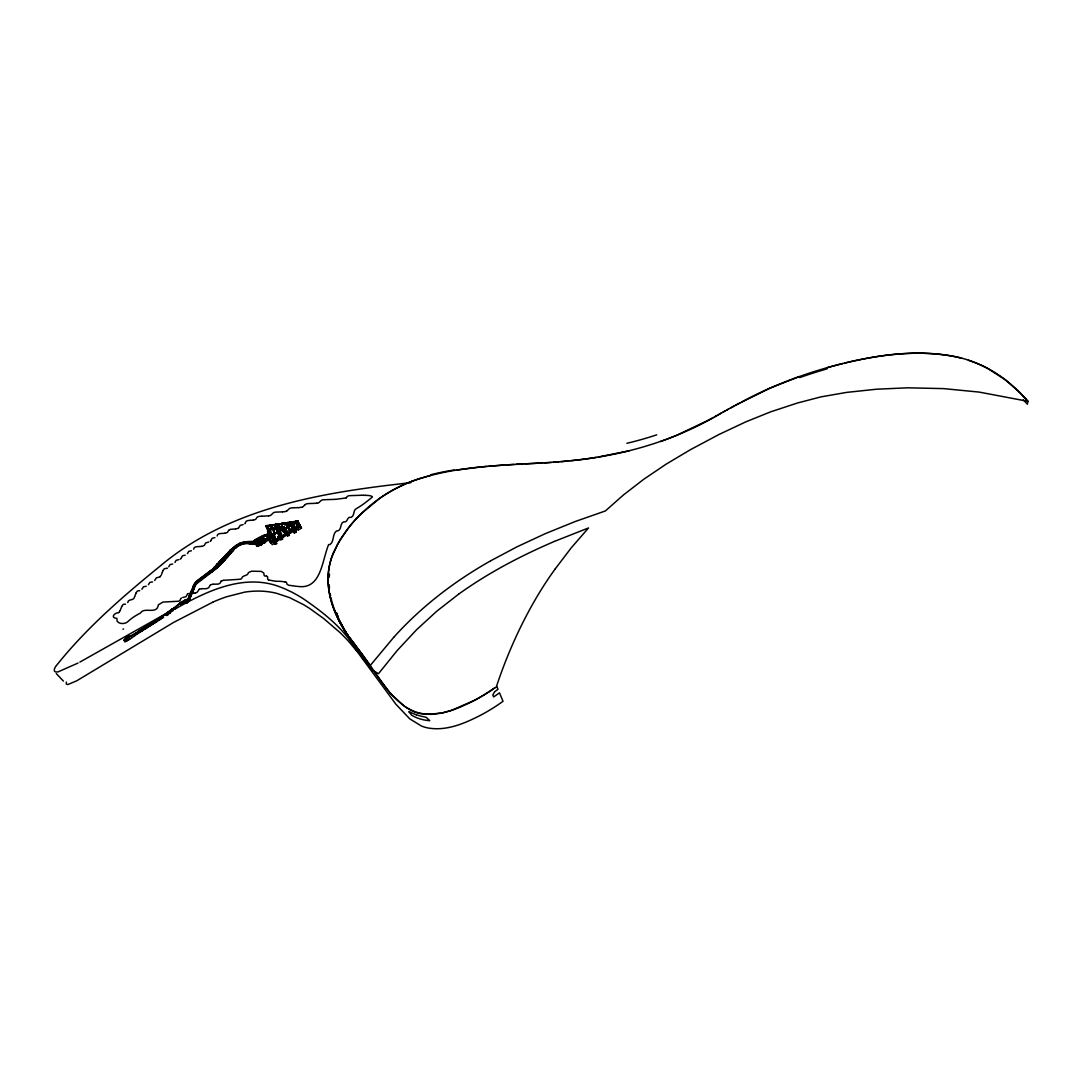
<?xml version="1.0" encoding="UTF-8"?>
<svg xmlns="http://www.w3.org/2000/svg" width="1082" height="1082" viewBox="0 0 1082 1082"><rect width="100%" height="100%" fill="white"/><g stroke="black" fill="none" stroke-linecap="round" stroke-linejoin="round"><path stroke-width="1.5" d="M146.746 626.072L172.62 610.18L173.255 608.436M283.119 531.83L283.146 530.992M329.226 577.22L329.483 574.136M269.824 534.089L268.62 528.598L267.646 528.909L267.903 529.896L268.931 528.8L267.917 529.125L266.645 527.096L267.917 526.799L266.645 527.096L268.052 529.815L266.213 526.15L297.699 520.983L297.956 521.822L266.537 526.515L266.28 525.676L297.875 521.281L277.1 532.79L277.168 530.992L280.509 537.416L281.252 537.186L278.142 531.235M277.371 525.554L276.573 526.623L277.371 525.554L275.626 524.391L297.848 521.605L267.93 537.078L272.231 544.665L274.206 543.583L272.975 541.5M243.964 543.637L243.788 541.906L243.964 543.637L241.381 544.503L240.813 542.907L245.344 541.744L245.222 543.448L243.937 543.583M245.276 543.529L245.533 542.055L246.953 542.014L246.669 543.489L245.276 543.529L245.344 541.744L246.75 541.703M254.162 544.057L252.417 544.057L252.579 542.407L248.062 541.622L248.143 543.691L248.414 542.217M253.107 542.975L253.35 541.46L253.972 544.07M260.221 543.989L258.76 541.933L259.721 541.379L261.628 544.814L256.88 546.315L254.946 542.799L255.217 541.325L253.688 541.365L253.269 542.934L254.297 544.287L255.825 544.246M253.431 542.88L253.715 541.406L246.723 541.663L246.48 543.178L249.469 543.651L249.753 542.177M254.027 542.542L253.756 544.043L253.08 542.934M254.297 544.287L253.715 541.406M248.062 543.57L248.346 542.096L246.723 541.663M249.55 543.8L249.387 541.595L249.55 543.8L250.889 543.759L250.713 541.568L250.983 543.908L252.309 543.881M250.983 543.908L251.254 542.434M246.737 543.597L247.021 542.123M217.144 535.969L217.617 534.724A7.222 4.193 -51.5 0 1 218.321 534.075A9.332 5.383 -15.4 0 1 219.754 533.615L224.718 533.237M181.235 557.974L182.615 555.702L185.184 555.201M277.262 531.154L277.56 529.666L283.89 527.123L277.56 529.666M174.946 562.451L176.136 560.3L178.895 559.637M168.697 566.819L170.104 564.534L172.687 564.033M66.354 682.066L66.327 684.135L67.814 684.554L76.66 680.848L173.431 622.515L213.276 601.917M127.757 602.552C128.176 598.495 133.762 601.092 134.479 597.102M496.368 686.772C509.392 647.225 529.382 604.432 555.147 569.01M161.651 574.19L162.192 572.527M135.412 594.654L134.736 596.574M211.923 571.431L197.817 581.954L195.396 585.335L193.719 584.889L195.26 585.146L189.715 598.86L185.617 602.322L188.268 598.765L195.747 582.238L210.395 570.823L211.517 572.283L196.031 584.158L194.517 583.414L188.16 598.617L183.818 602.999M190.405 597.67L188.714 597.237L190.405 597.67L186.943 602.972L185.536 602.214M190.959 596.29L189.269 595.857L190.959 596.29L191.379 594.735M187.93 593.639L192.069 593.545C194.462 591.218 188.484 591.786 192.623 592.165M193.178 590.799L191.5 590.366L193.178 590.799C195.571 588.473 189.607 589.041 193.732 589.433M192.731 587.81L194.287 588.053L195.26 585.146M333.148 553.429L333.635 552.266M333.797 551.874L340.478 539.188L349.662 526.379A137.292 116.667 -22.8 0 1 366.189 509.04L369.963 505.794A127.23 107.659 -23 0 1 394.727 489.091L396.702 488.09A125.607 106.198 -23 0 1 407.995 482.815C468.033 459.525 533.859 467.911 596.29 457.307M163.003 570.566L163.139 570.228A8.994 5.139 -58.3 0 1 164.031 569.037A7.128 4.139 -22.3 0 1 164.91 568.564L166.412 568.456M162.882 570.836L162.368 571.986M136.116 592.963L136.346 592.463A8.683 5.004 -57.3 0 1 137.252 591.259A7.182 4.112 -21.6 0 1 138.212 590.758L139.727 590.691M136.102 593.017L135.575 594.18M121.874 606.272L122.023 605.934A8.48 4.896 -56.7 0 1 122.956 604.716A7.006 3.976 -21.3 0 1 123.916 604.216L125.512 604.162M121.725 606.596L120.17 610.505M161.245 575.029L160.109 576.706M120.116 610.613L118.885 612.453M180.775 598.671L181.465 597.967M180.505 599.117L180.099 600.442A10.725 6.1 -26.5 0 0 178.692 601.24L162.976 602.052L158.351 604.852C157.079 615.063 144.19 606.542 140.538 612.994C135.696 615.509 131.247 618.282 127.527 621.947C124.903 624.179 119.088 624.233 117.126 621.217L116.924 618.444C109.755 617.714 114.841 612.588 118.695 612.669M245.398 522.944L245.885 521.659A7.182 4.125 -52.4 0 1 246.588 521.024A9.265 5.383 -16.1 0 1 248.008 520.55L250.267 520.32M245.357 522.998L244.897 523.729M210.936 540.5L212.113 538.322L214.899 537.605M210.868 540.608L210.314 541.338M193.637 549.183L194.151 547.871A7.236 4.233 -50.7 0 1 194.868 547.235A9.386 5.369 -14.8 0 1 196.315 546.775L198.885 546.545M187.429 553.605L188.741 551.36L191.406 550.779M180.816 558.61L180.288 559.096M56.359 665.66C54.682 667.242 51.963 673.139 57.819 671.908A14.134 11.956 -25.1 0 0 58.225 671.814L78.066 663.036M154.685 580.439L156.417 577.842L159.987 576.841M148.383 584.74L149.843 582.387L152.535 581.9M56.534 665.403C86.371 627.993 122.983 596.317 159.96 566.238C229.857 507.269 322.801 492.337 410.741 482.694M141.904 589.244L143.46 586.782L146.273 586.268M189.715 598.86L188.16 598.617L189.837 599.049L186.943 602.972M555.188 568.943L571.093 548.033L588.513 527.948L554.525 541.365M370.179 665.579L393.659 637.406M494.772 691.723L497.977 689.234L496.814 686.448M393.74 637.312C421.344 606.61 454.494 581.237 490.389 560.976M494.366 692.169L492.824 694.955L493.622 696.943L499.505 692.859L503.022 701.298L499.438 703.827A162.449 136.941 -25.1 0 1 481.517 714.756C465.165 723.195 446.65 731.364 427.836 727.943A40.237 35.26 -28 0 1 421.317 725.968L409.726 718.827L395.931 704.274L357.858 652.514L347.106 634.782M210.179 585.064L209.11 587.093A7.398 4.166 -50.5 0 0 208.38 587.891A9.549 5.248 -15.4 0 0 207.014 588.513L204.89 588.77M187.605 593.788L185.982 596.737L182.777 597.48M255.866 519.198L256.934 517.399A8.21 4.883 -38.9 0 1 257.935 516.696A12.213 6.83 -7 0 1 259.612 516.344L261.479 516.209M238.54 528.097L240.177 525.419L243.139 524.554M204.309 545.355L205.715 542.921L208.691 542.055M227.315 532.506L228.708 530.396A7.209 4.166 -51.9 0 1 229.411 529.761M277.33 528.571L276.356 528.868L276.086 527.881L278.263 526.542L277.181 527.543L277.898 528.354L283.89 527.123M134.479 635.661L133.925 636.175A9.021 7.074 -35.3 0 1 132.329 637.42M133.911 636.338L134.547 635.756A9.008 7.047 -35.6 0 1 136.007 634.525L136.778 634.147M172.931 608.72L181.884 601.863M173.201 609.004L179.017 604.297L186.158 600.348L186.591 601.565L184.995 602.268M173.12 609.071L165.546 614.765M173.309 610.383L172.498 611.1M171.97 609.234L171.01 610.045L172.552 608.72M165.181 614.535L172.295 608.95M174.743 609.274L175.73 608.26M174.905 609.125C206.283 591.272 244.505 572.635 281.009 587.296A126.08 103.439 -35.9 0 1 285.337 589.054L291.694 592.07A195.085 159.865 -39.1 0 1 303.271 598.752C323.964 612.899 344.698 629.169 357.06 651.405L349.175 642.045A247.318 203.2 -42 0 0 339.721 632.321L323.572 618.458L309.668 608.463A216.779 178.043 -40.5 0 0 303.69 604.743L289.557 597.616L276.478 593.274A83.76 68.829 -34.2 0 0 244.532 592.165L226.395 596.818A153.062 127.906 -36.6 0 0 213.276 601.93M175.311 608.774L176.217 607.854M169.955 613.332L170.875 612.466M276.884 529.991C278.615 528.489 276.424 531.248 276.505 529.139L277.574 529.436L276.505 529.139M170.388 612.858L169.536 613.643M305.07 504.712L302.784 506.944M213.627 568.118L211.301 570.714L219.714 563.681M211.058 570.349L196.938 580.872L194.652 583.604M215.764 567.009L216.684 568.158L216.332 567.266L218.266 565.088M223.311 561.517L221.756 559.421L223.19 561.693L221.621 559.57L223.122 561.964L221.039 563.871M216.359 567.306L212.167 571.796L220.038 564.912L219.551 563.803M220.025 564.885L221.053 563.898L220.512 562.694M230.764 550.995L230.25 550.211L236.268 545.314M230.277 550.251L228.64 553.389M228.802 551.915L224.704 556.27L225.34 557.244M229.911 551.901L231.534 550.386L231.021 549.588L232.414 551.455L230.155 553.713M229.276 552.645L229.573 550.995L230.953 552.848L230.452 552.077L235.89 547.343L234.983 546.234L236.092 547.668L235.43 548.141M234.037 549.48L235.227 547.83M221.485 559.732L223.027 561.815L224.583 560.165L223.122 557.825L224.867 559.854L223.392 557.514L224.731 556.31M230.48 552.118L229.059 554.998M233.157 550.359L233.753 549.02M222.703 560.138L223.609 561.247L222.432 558.623L224.163 560.625L222.716 558.312L223.419 557.555M227.247 555.012L228.302 554.119L227.653 553.118L229.181 555.201L226.057 558.447M226.557 555.796L229.695 552.983L228.789 551.874M232.305 551.279L233.198 550.44L231.927 548.75L233.198 550.44M220.606 560.544L222.202 562.721L220.714 560.354L222.743 558.353L224.312 560.476L222.851 558.15L224.583 560.165L225.272 559.394L223.257 557.676M225.178 557.365L227.518 555.161M220.742 560.395L216.819 564.601L218.307 566.589L217.698 565.683M223.676 559.056L226.841 555.959M224.515 558.123L225.299 557.555L224.569 556.418L226.179 558.623L225.245 559.353M222.987 559.827L224.299 558.637M222.148 560.733L223.609 559.421M216.684 566.211L216.846 564.642M221.174 561.761L222.933 560.219M216.17 565.44L215.927 566.887M220.309 562.64L221.621 561.463M214.561 568.064L215.494 566.224M218.74 566.17L217.225 564.128L217.861 565.088L220.944 562.261M213.952 568.591L214.182 567.482M458.525 594.234L436.83 611.154L416.529 629.778L397.229 650.485L378.497 673.68L373.466 670.759L389.953 693.075L404.249 706.086A61.782 53.64 -26.2 0 0 410.971 709.995L414.217 711.388A44.835 39.006 -27.3 0 0 427.661 714.242L440.279 713.295M458.687 594.113C488.347 572.824 520.875 555.769 554.39 541.433M236.485 546.87L236.092 547.668L237.661 546.356L236.85 544.868L238.649 543.948M495.461 687.422L492.986 689.139M495.001 687.746L494.082 688.382M167.453 568.145L166.601 568.402M168.44 614.292L167.751 614.752M492.892 689.193L492.851 689.234A165.844 138.794 -24.9 0 1 477.094 698.918L476.066 699.486A155.186 130.34 -25 0 1 469.872 702.705L461.392 706.614A107.091 91.415 -25.5 0 1 451.559 710.36L442.159 712.943M166.696 615.415L167.818 614.833M167.467 615.063L166.763 615.509M235.808 545.937C237.337 543.962 239.839 544.489 237.634 546.315M238.473 545.571C235.903 548.222 236.539 544.598 234.551 547.073L235.497 548.249M152.86 624.03L154.009 623.313M151.196 625.098L155.673 622.258M151.791 624.841L149.519 626.153M155.132 622.732L156.552 621.704M156.187 622.069L157.174 621.311M148.897 626.532L149.938 626.018M156.971 621.568L157.783 620.933M147.274 625.734L162.192 616.064M147.896 625.788L145.854 626.627M147.368 626.113L145.056 627.114M147.842 627.208L148.613 626.843M148.085 627.181L147.639 627.452M158.554 620.581L159.541 619.824M146.395 626.721L143.811 627.885M146.422 628.087L147.111 627.79M145.975 628.358L146.665 628.06M159.784 619.81L160.596 619.161M146.313 628.29L145.624 628.588M144.623 627.398L145.597 627.222M145.15 627.492L143.46 628.115M145.177 628.858L145.867 628.561M160.839 619.147L161.57 618.566M145.069 629.061L144.379 629.359M144.352 627.993L142.662 628.601M143.92 628.277L142.215 628.885M144.271 629.562L143.581 629.859M128.812 639.692L132.139 637.663M143.122 628.764L141.417 629.372M142.756 628.98L141.066 629.589M162.341 618.214L163.598 617.308M143.122 630.265L142.432 630.563M165.627 614.265L171.105 609.991L164.856 614.211M162.314 616.294L163.152 615.482M141.958 629.481L140.254 630.089M141.607 629.697L139.808 630.36M141.62 631.063L142.324 630.765M141.877 631.036L141.174 631.333M140.714 630.251L138.834 630.968M140.349 630.468L138.388 631.239M140.822 631.55L141.512 631.252M140.376 631.82L141.066 631.536M123.943 640.017C126.553 644.128 121.901 638.488 126.81 638.272M139.375 631.063L137.847 631.563M124.227 640.287L138.929 631.333M136.535 634.174L138.036 633.389M139.389 632.429L140.173 632.077M139.727 632.348L139.199 632.686M124.971 641.91L127.581 640.314M126.526 641.085L129.813 638.948M183.183 603.337L180.572 604.689A17.393 13.836 -32.7 0 0 179.45 603.269M163.95 615.293L164.626 614.887M126.689 638.339L129.056 636.906M138.482 631.618L128.907 637M137.603 633.525L138.658 633.011M180.667 604.635L181.641 604.108M236.972 546.437L236.241 545.274L237.026 545.139M490.552 560.882L516.939 546.843L545.423 533.602L575.151 521.538L605.379 510.947L623.57 494.853L643.79 479.245L666.147 464.151L690.397 449.706L718.8 434.585L745.89 421.818L770.736 411.809L797.245 403.072L820.927 396.878L846.584 392.401L876.488 389.222L907.649 387.816L943.599 388.614L979.169 392.09L1027.9 401.314L1027.373 404.195L1023.302 399.894M172.62 610.18L174.892 608.923M164.68 614.306L79.865 662.103M122.902 629.197L123.591 628.967M728.511 409.091L718.367 414.704M722.952 412.174L724.805 411.146M270.946 542.298L294.94 529.206M290.192 533.196L295.575 530.329M283.349 537.024L290.206 533.21L289.34 529.22M280.035 539.12L283.47 537.227L282.713 535.928M276.965 541.216L279.129 540.026M273.962 543.178L277.006 541.27L273.219 533.751L272.285 534.035L276.424 541.825M300.228 525.757L297.09 525.703L298.551 529.801L301.472 528.192L297.699 520.983L301.472 528.192M721.491 412.972C675.777 440.455 623.692 455.617 570.782 460.716M726.901 409.983L739.953 402.869M717.001 415.447L714.282 416.935M730.377 408.076L734.096 406.034M221.08 581.183L223.501 580.317M220.985 581.223L220.376 582.711A7.385 4.139 -50.8 0 0 219.7 583.455A9.522 5.248 -15.6 0 0 218.334 584.077L213.14 584.226M181.722 602.241L182.926 601.606M182.533 603.688L183.548 603.147M735.949 405.02L769.627 388.303M712.916 417.693L708.169 420.249M267.984 537.497L297.807 521.348M263.71 539.296L255.352 543.678M269.864 533.318L268.755 531.438L267.552 531.627L268.972 534.332L270 534.008L269.864 533.318L262.967 535.617L254.635 539.999L255.474 543.935L263.751 539.512L270.013 537.592M184.846 600.321L186.293 599.55L187.105 601.227M707.669 420.506L676.52 435.397M183.02 603.296L183.845 602.863M741.495 402.044C773.441 384.854 807.727 372.262 842.892 363.471M182.601 601.47L183.156 601.186M183.291 601.416L186.158 600.348M183.467 601.024L185.022 600.226M184.008 602.904L184.684 602.431M183.886 600.808L184.657 600.402M184.4 602.579L187.064 601.24M254.676 540.216L263.007 535.833L269.066 533.926M346.362 497.842L347.16 496.503A10.414 6.113 -24.3 0 1 348.918 495.691L361.063 495.272M346.145 497.95L335.447 499.37M770.289 388.019L799.206 376.604M675.912 435.654L667.242 439.062M238.148 528.287L235.808 528.909M255.325 519.549L253.215 520.131M226.801 532.723L224.961 533.196M203.47 545.883L201.536 546.383M238.135 544.449C240.921 541.243 243.639 544.476 242.382 542.596L245.492 541.974M410.565 481.828L408.009 482.856A125.404 106.009 -23 0 0 379.512 498.477L360.739 514.153A138.577 117.668 -22.9 0 0 346.267 530.762L337.692 543.921L331.809 557.027A81.772 68.288 -24.6 0 0 328.658 570.376C325.777 593.477 334.703 616.388 347.674 635.107M240.84 542.948L238.622 543.908L239.19 545.517L241.394 544.53L240.813 542.907M411.065 481.625L412.093 481.233M210.868 584.699L212.897 584.253M199.277 589.23L201.563 588.676M199.183 589.257L197.708 591.583A7.398 4.193 -50.2 0 0 197.032 592.327A9.576 5.248 -15.1 0 0 195.666 592.95L195.301 592.99M666.133 439.481L660.575 441.483M284.918 525.149L288.948 523.472M291.22 524.175L288.015 524.743L291.166 523.864M291.126 524.013L288.15 525.203M419.721 478.555L431.258 475.228M265.983 525.974L266.862 525.811L266.199 526.799M266.213 526.15L268.566 529.314L266.294 526.569M266.131 526.704L267.011 526.542M270.162 525.352L271.19 525.92L270.216 525.446M270.473 525.947L272.231 529.084C274.72 527.854 267.092 521.659 272.123 528.584M269.08 529.49L266.983 527.353L268.079 532.587L268.904 532.33M275.085 524.743L276.41 528.476L274.571 524.905L276.911 527.786M276.383 524.324C280.901 553.186 269.891 499.086 280.292 538.579L281.78 538.106L278.182 531.073L277.249 531.37L277.506 532.479L278.439 532.182M268.038 527.57L266.808 527.962L268.093 527.664M275.369 525.297L274.341 524.729L275.315 525.203M278.669 524.838L279.345 523.837L278.561 525.419L278.994 524.824M282.388 529.909L281.618 523.539L282.388 529.909L283.403 529.517L283.146 528.395L286.162 534.481L285.418 534.711L282.551 529.707L282.213 528.692L283.186 528.476L286.162 534.481M282.713 523.472L283.579 523.309L282.916 524.31M282.767 523.566L283.741 524.04M287.65 527.137L286.541 522.849L287.717 522.592L287.109 523.674L287.717 522.592M267.741 529.084L268.715 528.773M291.924 521.957L291.301 523.052L291.978 522.065M267.809 529.72L268.877 529.598M272.177 529.463L271.907 528.476L272.88 528.178L273.164 529.084L272.082 529.301L273.151 529.166M292.465 524.378L295.237 529.314L295.968 529.084L293.06 523.066L293.317 524.175L292.302 524.581L292.099 521.97L291.099 522.227M296.454 521.673L296.414 522.024M293.1 523.133L292.126 523.363L292.383 524.472L293.276 524.107M294.98 522.511L295.805 522.241L294.764 521.673L296.522 521.199L299.403 527.191L298.659 527.434L295.941 522.511L295.589 521.416L298.659 527.434M280.36 527.448C282.835 526.271 278.48 528.922 281.604 528.138L281.334 527.137M295.859 522.606L296.779 522.308L299.403 527.191M292.302 524.581L292.099 521.97M280.684 528.057L281.198 527.353M287.176 526.028L288.11 525.73L290.882 530.87L290.328 532.019L287.514 527.042L288.137 525.798L288.367 526.839L287.393 527.069L287.176 526.028L290.328 532.019M280.536 528.259L281.604 528.138M293.56 531.276L291.031 524.986L294.723 529.314M267.727 532.493L269.012 532.182L270 534.008M279.805 530.099L280.86 535.184L281.983 535.022L279.886 530.532L279.562 528.976L280.684 528.814L279.521 526.095M291.099 525.325L295.048 530.816M283.105 528.571L282.429 529.734M284.58 528.449L288.353 532.831L286.865 533.304L284.58 528.449L287.176 534.792L288.664 534.319L285.256 528.246M293.344 526.88L294.142 525.757M282.226 529.585L281.618 523.539M294.236 525.933L293.168 526.068M263.061 535.861L269.269 533.967M263.115 536.117L261.073 537.348L262.737 542.204M269.445 534.44L263.44 536.564L269.499 534.657L269.026 533.71M260.275 537.619L261.005 541.257L260.275 537.619L259.044 538.011L259.802 541.69L261.033 541.298L262.344 543.475M277.262 532.263L280.292 538.579M259.071 538.052L261.1 537.389M278.399 532.114L277.465 532.412L280.509 537.416M297.699 525.514L297.198 526.204L294.994 521.849L296.563 521.267L296.779 522.308M258.3 538.714L259.098 538.268M268.566 536.429L268.336 535.482L269.567 535.09M272.326 534.116L273.259 533.818L276.329 539.891L275.585 540.121L272.285 534.035L272.61 535.063M297.942 525.473L297.144 526.596L297.848 525.297M258.327 538.755L257.53 539.201L258.165 542.352L259.599 544.354M262.344 537.538L259.423 538.687M269.54 535.292L268.647 536.307M262.385 537.754L254.73 540.256L259.612 539.012L258.95 537.768L259.572 538.795M298.47 526.528L299.214 526.298M267.565 537.835L267.308 536.713L268.282 536.496L268.485 537.538L267.525 537.768L270.662 542.839L271.704 542.407L270.5 539.648L269.256 540.04L269.486 540.986L270.73 540.594L267.876 526.718M272.502 535.09L273.462 534.86L273.219 533.751M291.924 528.99L291.396 529.896L292.194 529.909L291.924 528.99L291.396 529.896M267.457 536.821L268.201 536.591L271.514 542.407M271.176 535.671L275.071 540.134L275.383 541.622L273.895 542.096L271.176 535.671L273.895 542.096M271.244 536.023L275.383 541.622M292.275 523.472L295.034 528.408L295.778 528.178M294.263 532.885L293.1 529.788L294.263 532.885L296.008 532.33L295.643 530.667L294.845 529.233L293.1 529.788L291.031 524.986M261.546 540.567L269.77 537.375M285.026 533.074L285.689 533.196M290.138 531.113L290.882 530.87M285.148 533.629L285.54 532.506M286.716 533.291L288.475 532.75L289.016 533.697L289.367 535.36L287.609 535.915L286.716 533.291L287.609 535.915M258.341 545.639L256.907 543.096L258.936 541.866L258.449 538.62M285.973 533.575L285.229 533.805L282.213 528.692M293.452 531.451L295.197 530.897L296.008 532.33M278.656 536.28L278.142 537.186L278.926 537.199L278.656 536.28L278.142 537.186M256.989 543.394L255.447 543.881L257.016 543.448L256.299 539.81M261.979 542.704L264.671 540.797M269.404 539.675L264.82 541.298L269.364 539.877M280.319 536.51L281.063 536.28M287.257 534.251L289.016 533.697M279.846 537.078L281.591 536.523L282.186 537.551L282.537 539.228L280.779 539.769L279.846 537.078L280.779 539.769M287.068 534.968L288.826 534.413L289.367 535.36M258.098 545.071L260.992 543.489M269.432 540.905L270.676 540.513L271.704 542.407M275.396 539.215L276.14 538.985M261.114 543.867L264.103 542.907M264.143 543.123L261.127 543.84M280.441 538.106L282.186 537.551M275.193 540.04L273.448 540.594L273.787 542.271L274.923 544.205L276.667 543.651L275.193 540.04L276.667 543.651M273.584 540.594L275.071 540.134M261.587 544.598L256.88 546.315M280.184 538.755L281.942 538.2L282.537 539.228M270.541 542.041L271.568 541.717M273.787 542.271L275.531 541.717M270.662 515.411L272.975 513.166A8.196 4.842 -39.4 0 1 273.976 512.476A12.2 6.857 -7.3 0 1 275.653 512.124L282.199 511.881M286.716 511.177L289.016 508.946A8.183 4.815 -39.9 0 1 290.017 508.242A12.172 6.871 -7.7 0 1 291.694 507.904L293.736 507.756M286.473 511.245L284.958 511.597M318.865 502.711L321.002 500.587A10.414 6.14 -23.6 0 1 322.747 499.776L335.055 499.357M270.297 515.519L268.728 515.843M302.04 507.16L300.837 507.39M318.122 502.927L316.904 503.157M826.594 367.826C867.169 356.505 910.192 348.769 952.214 356.046A114.476 94.296 7.1 0 1 957.705 357.249L961.6 358.142A102.519 84.315 6.9 0 1 979.616 364.431C997.536 372.289 1013.212 384.678 1026.115 399.299M629.548 450.626L627.357 451.153M844.799 363.011C882.858 354.003 923.095 348.756 961.6 358.142M626.613 451.329L598.251 456.983M223.839 580.263L228.004 580.02A35.476 16.785 8.4 0 0 228.992 579.979L240.515 579.222A11.469 6.519 -28.2 0 1 241.597 578.532C242.314 574.664 247.981 576.544 248.468 572.567L251.673 571.174L261.222 571.404L263.751 572.946L264.238 575.719M456.225 470.156L479.299 467.154M252.972 520.172L250.564 520.32M235.457 528.963L230.845 529.287A9.305 5.383 -15.7 0 0 229.411 529.761M266.456 525.987L297.875 521.281M201.414 546.41L199.183 546.545M194.936 593.044L193.056 593.152M316.728 503.184L314.659 503.401M300.485 507.431L298.483 507.647M284.607 511.637L282.551 511.867M268.552 515.871L261.844 516.195M297.09 526.434L300.296 526.068L299.998 525.203M568.821 460.932L560.976 461.689M481.233 466.951L487.022 466.383M294.074 525.852L293.317 525.92L294.886 530.707M268.079 528.787L283.457 527.056M283.646 527.367L273.705 528.327L274.99 534.67M292.221 526.461L293.56 526.325M297.131 525.987L300.187 525.69L294.196 529.301M268.255 529.057L283.7 527.61M268.174 529.26L283.741 527.84M297.307 526.298L300.282 526.001M268.363 529.571L273.543 528.557M292.816 527.529L294.155 527.394M201.698 588.676L204.079 588.716M488.956 466.207L504.428 464.99M559.015 461.865L553.145 462.339M551.198 462.474L544.246 462.92M506.362 464.868L514.126 464.381M516.073 464.273L523.553 463.867M542.515 463.015L525.365 463.786M310.71 503.482L314.321 503.414M310.345 503.495L307.748 503.671A12.159 6.884 -8.1 0 0 306.071 504.023A8.183 4.788 -40.4 0 0 305.07 504.712M294.29 507.728L298.023 507.647M256.096 542.772C251.89 542.907 240.326 542.691 239.19 545.517L238.622 543.908M265.009 576.003L266.497 576.07M361.456 495.272L363.714 495.299M276.235 581.264L280.049 581.318A35.435 14.945 17.2 0 0 280.995 581.399L284.823 581.846M365.73 495.367L368.029 495.434A27.334 11.726 22.8 0 1 368.773 495.542C370.071 495.745 371.708 495.881 372.424 496.976C367.555 501.02 362.267 505.28 356.708 508.405C352.786 509.865 354.95 515.925 351.028 517.385C346.74 516.128 347.985 523.093 343.697 521.822C339.748 523.309 341.898 529.409 337.949 530.883L336.664 530.87C332.066 533.994 334.5 541.473 329.902 544.598L328.617 544.571C321.8 561.342 321.165 589.879 297.699 586.39M365.445 495.353L363.863 495.313M275.585 581.25L268.985 580.074M276.478 526.474L278.263 526.542M276.573 526.623L278.345 526.691M296.82 586.349L288.732 585.24A11.429 2.8 37 0 0 287 584.307L286.5 582.454M192.731 593.139L190.337 593.085L192.069 593.545M277.29 525.406L276.126 525.473M283.795 526.961L282.253 526.961M191.514 594.911L189.959 594.667M284.972 581.886L286.365 582.346M416.313 714.756L419.911 715.865A41.414 36.463 -16.2 0 0 423.143 716.649L424.536 716.906A52.612 43.239 27.7 0 0 426.349 717.434L429.595 720.558M266.605 576.111L267.66 576.909L267.592 579.086A9.643 1.393 46.1 0 1 268.606 579.952M409.753 712.037L408.82 711.631L411.539 715.121A42.617 37.194 -27.6 0 0 429.581 720.639M986.581 367.772L1005.124 379.647M1005.232 379.741L1019.203 392.009M1019.366 392.171L1025.438 398.541M56.318 673.626L63.432 681.105M1025.682 398.785L1027.9 401.314L1026.128 399.285M356.046 646.576L366.622 661.17M235.254 547.871L234.348 546.748L231.413 550.211L232.414 551.455M233.78 549.061L232.86 547.952L234.091 549.548M232.238 550.427L231.318 549.304L232.63 551.049L232.211 550.386M230.25 550.211L231.643 552.077L231.142 551.279M229.979 550.522L231.372 552.388M229.438 551.157L230.818 553.01M230.182 553.754L228.64 552.036L229.925 554.092L229.384 553.267M228.505 552.185L230.047 553.916L229.533 553.105M229.411 554.674L227.977 552.753L228.532 553.592M228.748 554.025L227.842 552.916L228.397 553.768M228.356 553.713L229.276 554.85L228.87 553.822M229.181 555.201L228.113 552.591L229.546 554.511L229.005 553.659M226.611 554.038L228.14 556.134M227.463 556.919L225.935 554.836L227.328 557.068L225.8 554.998L226.449 555.999M225.516 555.309L227.044 557.392L226.395 556.391M226.909 557.541L225.381 555.472L226.03 556.473M224.975 555.945L226.503 558.014L225.854 557.027M224.704 556.27L226.219 558.326L225.583 557.338M224.704 558.15L223.798 557.041L225.137 559.556L223.392 557.514M224.718 560.016L222.716 558.312M224.028 560.787L222.026 559.096M222.797 560.368L221.891 559.259L223.325 561.544M222.243 560.895L223.122 561.964M220.714 560.354L222.351 562.572M220.471 560.706L222.067 562.87L220.579 560.503M221.783 563.167L219.768 561.463M219.091 562.248L221.053 563.898L219.497 561.774L220.917 564.033L219.227 562.085L220.62 564.331L219.727 563.222M220.485 564.479L218.807 562.572L219.457 563.546M219.173 563.83L218.672 562.721L220.336 564.615L218.943 562.41L219.605 563.397M218.537 562.883L220.187 564.763L218.402 563.046L219.078 564.074M219.01 563.952L219.957 565.142L219.281 564.114M217.36 563.979L218.889 566.021L218.239 565.047M218.158 566.738L216.684 564.763L217.279 565.656M216.278 565.237L217.698 567.157L217.157 566.319M216.143 565.399L217.55 567.293M368.137 663.334L372.6 670.583L350.311 640.071L339.734 620.919M215.629 566.075L216.955 567.834L216.468 567.117M216.806 567.969L215.318 566.346L215.805 567.076M215.589 569.01L214.29 567.279L214.872 567.793M214.155 567.441L215.44 569.132L215.156 568.361M213.884 567.752L215.129 569.403L214.75 568.834M214.966 569.524L214.101 568.442M213.6 568.077L214.818 569.673L214.615 568.997M213.79 569.835L212.897 568.713L213.776 569.795M212.261 569.943L213.14 571.053L212.275 569.971M211.031 570.309L212.167 571.796M354.328 644.453L353.097 642.87M351.948 640.72L349.04 637.028L361.699 653.744M352.516 641.464L360.414 651.973M352.502 642.099L343.846 629.386M186.591 601.565L185.888 600.077M360.428 652.108C376.901 672.517 388.884 699.662 413.567 711.591A40.994 35.692 -27.6 0 0 420.208 713.579L431.488 714.377L442.403 712.876A77.742 66.989 -26.2 0 0 451.559 710.347L474.89 700.122A165.357 138.401 -24.9 0 0 493.162 689.018M362.078 654.285L370.058 665.728M352.069 642.586L344.576 630.725M197.073 581.075L197.817 581.954M198.385 580.114L199.102 581.007M199.683 579.168L200.413 580.06M200.982 578.221L201.712 579.113M202.28 577.274L203.01 578.167M357.06 651.405L347.254 635.12M203.578 576.341L204.309 577.22M205.607 576.273L204.877 575.394M278.304 531.979L281.469 536.618M208.204 574.38L207.474 573.501M206.905 575.326L206.175 574.447M209.475 573.392L208.772 572.554M210.084 571.594L210.733 572.351M209.435 572.08L210.111 572.878M211.856 570.322L212.424 570.958M213.357 570.146L212.802 569.551M214.723 567.928L214.29 567.279L215.737 568.875L215.291 568.199M214.885 568.686L215.291 569.267L214.02 567.604L214.412 568.185M213.654 568.848L214.182 569.43M216.603 566.954L217.103 567.698L215.737 565.872L216.075 566.752M215.426 568.05L215.9 568.74L214.561 566.968L215.02 567.658M217.834 565.534L218.456 566.454L216.955 564.452L217.428 565.521M217.563 565.845L218.009 566.873L216.549 564.926L217.13 565.791M217.293 566.157L217.861 567.009L216.414 565.088L216.833 566.075M217.022 566.481L217.401 567.428L216.008 565.561L216.535 566.346M216.738 566.792L217.252 567.563L215.873 565.71L216.386 566.481M218.51 564.736L219.186 565.737L217.644 563.654L218.307 564.669M218.375 564.899L219.037 565.886L217.509 563.817L218.009 564.953M218.104 565.21L218.591 566.319L217.09 564.29L217.725 565.237M221.053 563.898L219.903 561.301L221.634 563.303L220.173 560.976L221.918 563.019L220.444 560.665M219.416 563.965L220.038 564.912M225.475 557.095L224.84 556.107L226.354 558.163L225.719 557.176M225.448 557.5L226.179 558.623M226.53 556.229L227.179 557.23L225.651 555.161L226.165 556.31M226.26 556.54L226.774 557.703L225.245 555.634L225.624 556.932M225.895 556.621L225.245 555.634L226.638 557.852L225.989 556.865M227.761 554.795L228.424 555.81L226.882 553.727L227.545 554.741M227.626 554.958L228.288 555.972L226.747 553.889L228.004 556.283L226.476 554.2L227.125 555.215M227.22 555.431L227.869 556.446L226.341 554.363L226.99 555.377M227.085 555.593L227.734 556.608L226.206 554.525L226.855 555.526M228.857 553.24L228.316 552.388L229.736 554.309L229.195 553.47M230.493 551.306L230.114 550.359L231.507 552.226L231.007 551.441M230.872 551.59L231.237 552.537L229.844 550.684L230.358 551.468M230.588 551.915L231.102 552.699L229.709 550.846L230.209 551.617M230.317 552.226L230.682 553.173L229.303 551.32L229.803 552.104M230.047 552.55L230.561 553.348L229.168 551.468L229.682 552.266M229.857 552.74L230.385 553.551L228.978 551.671L229.492 552.483M233.333 549.385L233.712 549.967L232.454 548.317L232.819 548.899M233.928 547.844L234.496 548.425M238.026 545.774L237.648 544.76M239.622 544.963L239.23 543.624L239.649 545.003M240.136 543.57L240.353 544.625M252.417 544.057L252.052 541.527L252.688 542.569M259.112 544.611L257.218 539.404L258.774 544.773M257.218 542.907L258.612 544.855M257.056 543.002L258.273 545.003M260.681 543.691L258.612 538.525M259.071 541.73L260.383 543.894M259.91 544.178L257.989 538.917M258.449 542.123L259.748 544.273M257.989 542.42L259.274 544.53M266.808 526.407L268.566 529.314M262.155 542.65L260.924 540.959L260.951 537.483L262.453 542.42M259.531 541.446L261.628 544.814M262.317 540.08L263.332 541.757L261.858 536.861M263.034 541.987L261.384 537.159M262.885 542.096L261.235 537.254M262.304 542.542L260.613 537.646M263.562 539.296L265.631 542.65M263.399 539.391L264.373 541M263.088 539.58L264.076 541.216M261.546 537.051L262.534 538.701M263.927 541.325L262.466 536.469L263.278 539.526M262.777 539.783L263.778 541.433M272.84 528.882L270.906 525.365M263.873 537.281L262.967 535.617L263.819 539.539M344.13 629.913L339.694 621.852M267.308 536.713L270.676 542.731M267.93 537.078L271.406 542.596L271.217 541.69L270.662 542.839M267.552 531.627L269.188 534.292L267.754 527.191M269.743 535.955L268.512 536.347L269.756 538.173L269.607 537.483M267.836 526.92L268.931 528.8M267.119 527.394L269.486 531.154M268.796 531.235L267.863 532.452M271.907 528.476L272.989 528.341L274.084 533.575M274.693 530.018L273.53 528.057L274.814 534.724M278.466 536.361L278.926 537.199M279.278 537.822L280.211 539.431M278.169 536.672L278.263 537.416M273.489 528.814L274.449 533.467M277.235 527.975L277.993 529.287M276.356 528.868L277.06 527.57M278.331 532.155L281.252 537.186M279.562 528.976L279.859 530.085M280.982 527.597L281.726 528.909M286.162 534.035L286.784 535.13M297.807 526.014L295.508 521.686M289.597 532.141L290.206 533.21M291.072 531.776L288.11 525.73M356.208 646.765C340.208 626.694 326.845 601.957 328.184 575.529A82.935 69.275 -24.5 0 1 333.134 553.416M358.818 651.391L363.674 659.993M293.033 530.248L293.628 531.316M292.194 529.909L291.734 529.071L291.504 529.747M291.423 529.382L291.531 530.112M274.571 524.905L276.302 527.989L277.168 527.745L277.912 531.262M293.208 524.134L295.968 529.084M294.75 528.692L295.751 530.64L298.24 529.26L297.848 527.407M343.711 629.129L340.546 622.772M339.559 621.568L334.067 608.666M286.541 522.849L287.122 523.025M345.685 631.861L346.727 634.038M291.937 522.39L292.14 524.256M345.293 630.982L346.47 633.511M276.546 529.22L276.938 530.099M340.181 621.974L339.491 620.405M339.153 619.607L338.49 618.011M279.656 526.704L280.793 529.598M338.166 617.213L337.489 615.442M336.759 613.291L338.152 617.092M337.165 614.549L336.529 612.764M333.851 608.043L333.026 605.514M332.729 604.567L331.998 602.011M278.967 526.92L279.765 529.923M331.66 600.726L330.97 597.819M298.145 527.962L298.551 529.801M295.034 528.408L295.237 529.314M294.845 529.233L295.197 530.897M288.475 532.75L288.826 534.413M286.865 533.304L287.176 534.792M285.35 532.574L285.418 534.711M280.576 527.556L280.63 528.435M280.59 528.652L280.887 529.761M281.591 536.523L281.942 538.2M272.88 528.178L274.017 533.467M274.585 542.528L274.923 544.205M270.392 528.841L272.001 536.753M270.5 540.689C270.135 533.629 267.416 534.467 269.77 540.919M268.836 533.642L268.972 534.332M266.808 527.245L266.943 527.921M269.432 540.175L269.567 540.865M262.777 536.28L263.426 539.431M262.317 536.564L262.804 539.823M262.006 536.767L262.656 539.918M261.695 536.956L262.182 540.216M258.923 538.322L259.721 541.663M258.76 538.417L259.41 541.582M258.152 538.809L258.787 541.974M257.841 539.012L258.327 542.258M257.367 539.296L258.016 542.461M256.759 539.688L257.394 542.853M256.596 539.783L257.245 542.948M330.565 595.884L330.159 593.599M266.28 525.676L266.537 526.515M329.455 588.337L329.199 584.794M134.574 635.77A9.008 7.047 -35.6 0 1 136.075 634.607M127.433 636.703A2.164 1.217 -27.4 0 1 130.016 636.297M125.58 639.016A1.893 1.068 -27.4 0 1 126.026 637.69L126.134 637.514A3.138 1.772 -27.4 0 1 127.04 636.811M355.112 644.858A187.308 157.566 -19.1 0 1 347.674 635.12M412.08 481.192A140.43 119.115 -23.1 0 1 419.708 478.515M431.15 474.633A242.774 211.883 -25.3 0 1 454.264 469.953M656.72 434.842A252.052 170.97 -7.5 0 1 626.884 443.309M968.404 360.292A103.845 85.87 6.7 0 1 986.175 367.731M799.733 377.577A490.16 421.101 19.9 0 1 827.054 368.854M352.38 642.424A43.713 6.465 48.5 0 1 351.772 641.612M356.194 647.077A24.71 4.95 57.5 0 1 354.423 644.94M416.313 714.742A42.928 36.504 -40.7 0 1 413.189 713.565L412.594 713.308A48.771 38.763 -57.5 0 1 409.997 712.132M366.757 661.427A17.15 0.825 56.3 0 1 368.245 663.537M179.869 602.999L181.249 602.201L179.91 602.972M300.377 525.906L271 542.582L300.377 525.906M194.706 586.498L193.151 586.255L194.706 586.498M196.748 582.9L195.612 582.048L196.748 582.9M232.535 550.143L231.629 549.034L232.914 550.738L232.508 550.102M227.599 556.757L226.07 554.674L227.599 556.757"/></g></svg>
